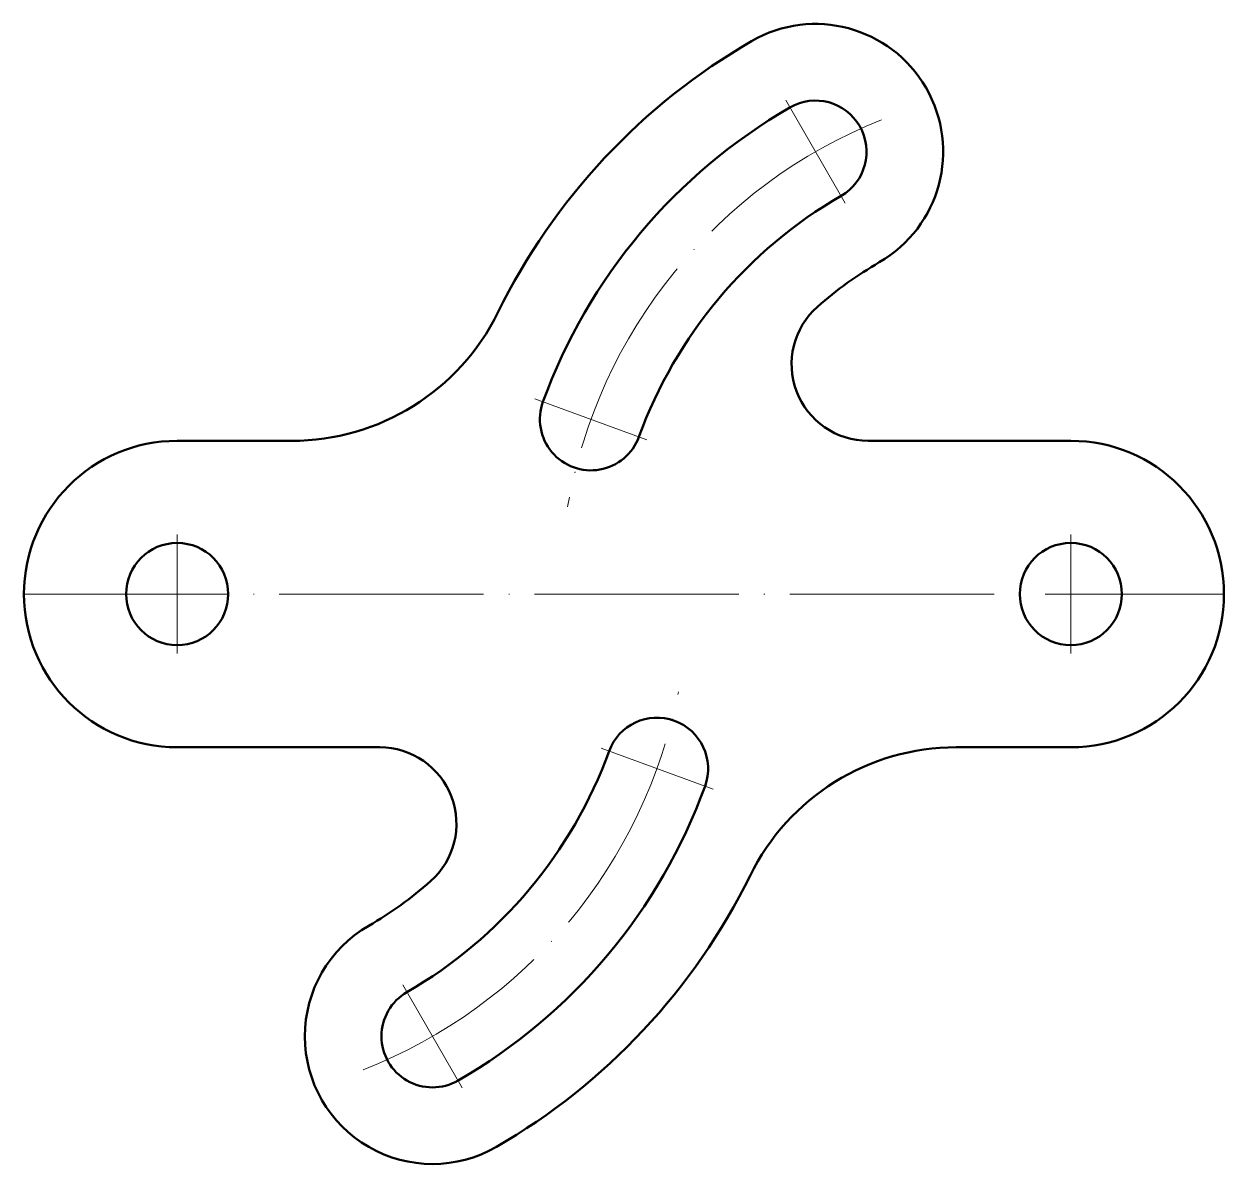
# Model space of a CAD drawing. Header units: millimetres. Extents: x 2620 to 2761, y 720 to 854.
import ezdxf

# ---------------------------------------------------------------- set-up
doc = ezdxf.new("R2010")
doc.units = ezdxf.units.MM
doc.linetypes.add('ACAD_ISO04W100', pattern=[30, 24, -2.95, 0.1, -2.95])
doc.layers.add('Contornos Visibles', color=7, linetype='Continuous', lineweight=50, true_color=0xffffff)
doc.layers.add('Ejes de revolución', color=6, linetype='ACAD_ISO04W100', lineweight=20, true_color=0xff00ff)

msp = doc.modelspace()

# ---------------------------------------------------------------- linework, layer by layer
at = {"layer": 'Contornos Visibles'}
for p, q in [((2651.01, 804.8), (2637.55, 804.8)), ((2742.55, 804.8), (2718.74, 804.8)), ((2637.55, 768.8), (2661.36, 768.8)), ((2729.09, 768.8), (2742.55, 768.8))]:
    msp.add_line(p, q, dxfattribs=at)
for centre in [(2637.55, 786.8), (2742.55, 786.8)]:
    msp.add_circle(centre, 6, dxfattribs=at)
for centre, radius, start, end in [((2712.55, 838.77), 15, 300, 120), ((2742.55, 786.8), 75, 120, 153.821), ((2712.55, 838.77), 6, 300, 120), ((2742.55, 786.8), 66, 120, 160), ((2742.55, 786.8), 54, 120, 160), ((2742.55, 786.8), 45, 120, 131.4096), ((2651.01, 831.8), 27, 270, 333.821), ((2718.74, 813.8), 9, 131.4096, 270), ((2686.17, 807.33), 6, 160, 340), ((2637.55, 786.8), 18, 90, 270), ((2742.55, 786.8), 18, 270, 90), ((2693.93, 766.28), 6, 340, 160), ((2661.36, 759.8), 9, 311.4096, 90), ((2729.09, 741.8), 27, 90, 153.821), ((2637.55, 786.8), 54, 300, 340), ((2637.55, 786.8), 66, 300, 340), ((2637.55, 786.8), 45, 300, 311.4096), ((2637.55, 786.8), 75, 300, 333.821), ((2667.55, 734.84), 15, 120, 300), ((2667.55, 734.84), 6, 120, 300)]:
    msp.add_arc(centre, radius, start, end, dxfattribs=at)
at = {"layer": 'Ejes de revolución'}
for p, q in [((2709.05, 844.83), (2716.05, 832.7)), ((2679.59, 809.72), (2692.75, 804.93)), ((2637.55, 779.8), (2637.55, 793.8)), ((2742.55, 779.8), (2742.55, 793.8)), ((2619.55, 786.8), (2760.55, 786.8)), ((2687.35, 768.68), (2700.51, 763.89)), ((2664.05, 740.91), (2671.05, 728.78))]:
    msp.add_line(p, q, dxfattribs=at)
for centre, start, end in [((2742.55, 786.8), 111.7768, 170.1777), ((2637.55, 786.8), 291.368, 348.978)]:
    msp.add_arc(centre, 60, start, end, dxfattribs=at)

doc.saveas('drawing.dxf')
